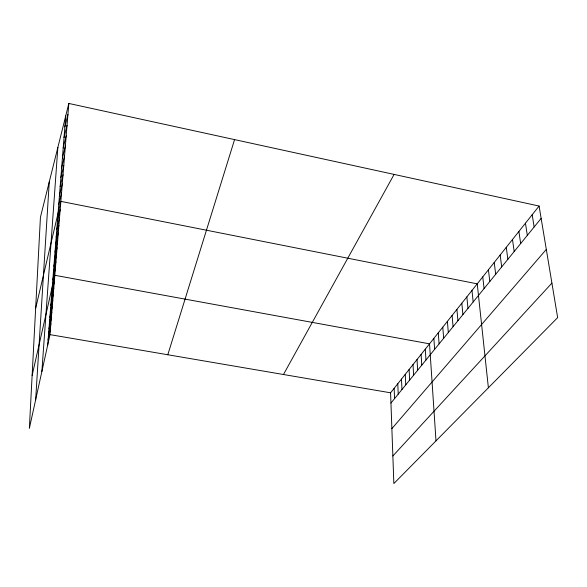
<?xml version="1.0" encoding="UTF-8"?>
<svg xmlns="http://www.w3.org/2000/svg" width="587" height="587" viewBox="0 0 587 587"><rect width="100%" height="100%" fill="white"/><g stroke="black" fill="none" stroke-linecap="round" stroke-linejoin="round"><path stroke-width="0.88" d="M35.646 399.813L49.271 181.809M41.868 371.542L57.856 147.418M47.672 345.193L65.722 115.925M68.833 103.451L40.43 217.249L29.35 428.4L49.998 334.634L68.833 103.451L539.093 206.044L557.65 317.618L393.855 483.549L390.582 392.806L539.093 206.044M48.523 334.407L50.886 323.716M48.09 339.851L50.438 329.226M49.866 317.376L52.287 306.502M49.403 323.173L51.81 312.357M48.963 328.845L51.348 318.095M50.805 305.423L53.278 294.417M50.328 311.462L52.779 300.522M32.131 375.431L54.833 275.296L429.523 343.835L435.994 440.859M51.788 292.942L54.305 281.811M51.289 299.253L53.784 288.18M53.344 273.168L55.926 261.839M52.815 279.904L55.376 268.641M54.444 259.219L57.078 247.758M53.887 266.271L56.499 254.875M55.589 244.618L58.274 233.024M55.009 252.006L57.673 240.479M56.8 229.304L59.536 217.579M56.183 237.053L58.898 225.393M57.423 221.365L60.19 209.574M58.737 204.636L61.562 192.712M35.653 308.278L60.857 201.378L477.231 283.844L488.391 387.78M59.434 195.809L62.288 183.826M60.879 177.457L63.792 165.343M60.145 186.754L63.029 174.706M61.628 167.897L64.577 155.724M62.405 158.079L65.384 145.84M63.198 147.983L66.206 135.685M64.856 126.917L67.938 114.502M64.012 137.6L67.057 125.244M167.801 354.753L234.573 139.611M283.47 374.506L394.112 174.412M390.957 403.064L541.148 218.379M391.874 428.635L546.306 249.416M392.864 455.974L551.912 283.11M49.998 334.634L390.582 392.806M532.189 214.732L534.141 226.993M525.453 223.192L527.317 235.387M518.893 231.447L520.669 243.561M512.495 239.489L514.183 251.53M506.258 247.34L507.865 259.307M500.168 254.993L501.694 266.887M494.232 262.47L495.677 274.29M488.428 269.763L489.807 281.511M482.763 276.881L484.077 288.555M471.985 290.44L473.166 301.975M466.848 296.897L467.971 308.358M461.83 303.215L462.894 314.603M456.913 309.393L457.926 320.707M452.107 315.439L453.069 326.688M447.397 321.36L448.307 332.536M442.789 327.15L443.655 338.266M438.276 332.829L439.091 343.872M433.852 338.391L434.622 349.368M425.282 349.177L425.964 360.014M421.114 354.409L421.759 365.18M417.041 359.538L417.643 370.25M413.035 364.564L413.608 375.21M409.117 369.502L409.645 380.082M405.265 374.337L405.764 384.852M401.493 379.085L401.956 389.541M397.788 383.744L398.221 394.134M394.156 388.315L394.552 398.639"/></g></svg>
